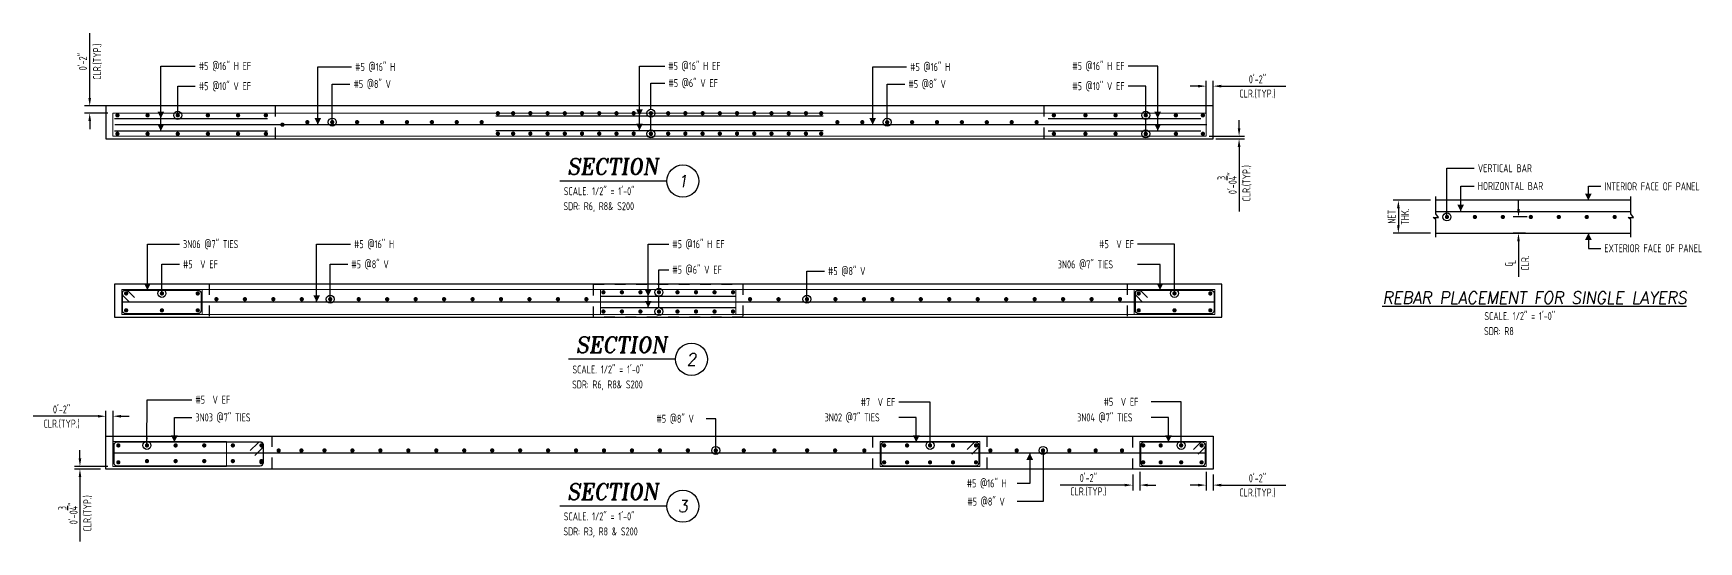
# Model space of a CAD drawing. Header units: inches. Extents: x -3675 to 38568, y -2433 to 4174.
# Drawn here: x 31843.8 to 32311.9, y 347.7 to 490.5 of the extents above; entities that cross this region are included whole.
import ezdxf
from ezdxf.enums import TextEntityAlignment as Align

# ---------------------------------------------------------------- set-up
doc = ezdxf.new("R2010")
doc.units = ezdxf.units.IN
doc.header["$MEASUREMENT"] = 0
doc.linetypes.add('HIDDEN', pattern=[6, 3, -3])
doc.layers.get('0').update_dxf_attribs({"linetype": 'CONTINUOUS'})
doc.layers.get('Defpoints').update_dxf_attribs({"linetype": 'CONTINUOUS'})
for name, color, linetype in [('0-25TEXT', 7, 'CONTINUOUS'), ('0-35', 3, 'CONTINUOUS'), ('0-35TEXT', 3, 'CONTINUOUS'), ('5', 4, 'CONTINUOUS'), ('DETAIL', 83, 'CONTINUOUS'), ('hidden', 7, 'HIDDEN'), ('REBARS', 4, 'CONTINUOUS')]:
    doc.layers.add(name, color=color, linetype=linetype)
doc.layers.add('COVER', color=6, linetype='CONTINUOUS', lineweight=0, plot=False)
doc.styles.add('AR', font='ARCHQUIK.shx', dxfattribs={"width": 0.8})
doc.styles.add('ROMANT', font='romant')
doc.dimstyles.new('CADS_DIM_48', dxfattribs={"dimscale": 48, "dimtxt": 0.09375, "dimasz": 0.09375, "dimexe": 0.0625, "dimexo": 0.0625, "dimgap": 0.09375, "dimtad": 0, "dimtih": 1, "dimtoh": 1, "dimzin": 1, "dimdsep": 46, "dimlunit": 4, "dimtxsty": 'AR', "dimblk": 'CLOSED', "dimcen": 0.1875, "dimadec": 0, "dimazin": 0, "dimtfac": 1, "dimtofl": 0, "dimtmove": 0, "dimatfit": 1, "dimldrblk": 'DOTBLANK', "dimfxl": 1, "dimtzin": 0, "dimarcsym": 0})

# ---------------------------------------------------------------- blocks, each defined once
blk = doc.blocks.new('*D135')
at = {"layer": 'Defpoints', "color": 0, "transparency": 16777216}
for p in [(32172.79, 461.6), (32174.71, 460.85), (32182.72, 460.85)]:
    blk.add_point(p, dxfattribs=at)
at = {"layer": 'DETAIL', "color": 0, "lineweight": -2, "transparency": 16777216}
for p, q in [((32182.72, 463.85), (32182.72, 466.1)), ((32174.29, 461.6), (32184.22, 461.6)), ((32176.21, 460.85), (32184.22, 460.85)), ((32182.72, 458.6), (32182.72, 440.45))]:
    blk.add_line(p, q, dxfattribs=at)
at = {"layer": 'DETAIL', "color": 0, "transparency": 16777216}
for points in [[(32182.35, 463.85), (32183.1, 463.85), (32182.72, 461.6)], [(32182.35, 458.6), (32183.1, 458.6), (32182.72, 460.85)]]:
    blk.add_solid(points, dxfattribs=at)
at = {"layer": 'DETAIL', "color": 0, "transparency": 16777216, "char_height": 2.25, "attachment_point": 5, "rotation": 90, "style": 'AR'}
for s, insert in [('0\'-0{\\H1.000000x;\\S3/4;}"', (32179.35, 448.4)), ('CLR.(TYP.)', (32184.91, 448.4))]:
    blk.add_mtext(s, dxfattribs=dict(at, insert=insert))
blk = doc.blocks.new('_DotBlank')
at = {"layer": '0-35', "color": 0, "lineweight": -2}
blk.add_line((-0.5, 0), (-1, 0), dxfattribs=at)
blk.add_circle((0, 0), 0.5, dxfattribs=at)
blk = doc.blocks.new('SECT1')
at = {"color": 7, "linetype": 'Continuous'}
blk.add_line((0.627, 0), (-0.627, 0), dxfattribs=at)
blk.add_circle((0.815, 0), 0.188, dxfattribs=at)
at = {"color": 7, "linetype": 'Continuous', "style": 'ROMANT', "oblique": 9, "width": 0.95}
blk.add_text('SECTION', height=0.1875, dxfattribs=at).set_placement((-0.006, 0.077), align=Align.CENTER)
blk.add_attdef('SECT1', text='', height=0.141, dxfattribs=at).set_placement((0.815, 0), align=Align.MIDDLE)
blk = doc.blocks.new('leadrblk')
blk.add_lwpolyline([(0, 0, 0, 1, 0), (1, 0, 1, 1, 0)], format="xyseb")
blk = doc.blocks.new('*D136')
at = {"layer": 'Defpoints', "color": 0, "transparency": 16777216}
for p in [(31859.64, 470.1), (31866.19, 470.1), (31866.19, 468.1)]:
    blk.add_point(p, dxfattribs=at)
at = {"layer": 'DETAIL', "color": 0, "lineweight": -2, "transparency": 16777216}
for p, q in [((31859.64, 472.35), (31859.64, 490.5)), ((31864.69, 470.1), (31858.14, 470.1)), ((31864.69, 468.1), (31858.14, 468.1)), ((31859.64, 465.85), (31859.64, 463.6))]:
    blk.add_line(p, q, dxfattribs=at)
at = {"layer": 'DETAIL', "color": 0, "transparency": 16777216}
for points in [[(31859.27, 472.35), (31860.02, 472.35), (31859.64, 470.1)], [(31859.27, 465.85), (31860.02, 465.85), (31859.64, 468.1)]]:
    blk.add_solid(points, dxfattribs=at)
at = {"layer": 'DETAIL', "color": 0, "transparency": 16777216, "char_height": 2.25, "attachment_point": 5, "rotation": 90, "style": 'AR'}
for s, insert in [('CLR.(TYP.)', (31861.83, 482.55)), ('0\'-2"', (31857.73, 482.55))]:
    blk.add_mtext(s, dxfattribs=dict(at, insert=insert))
blk = doc.blocks.new('*D137')
at = {"layer": 'Defpoints', "color": 0, "transparency": 16777216}
for p in [(32175.44, 475.67), (32173.44, 466.41), (32175.44, 466.41)]:
    blk.add_point(p, dxfattribs=at)
at = {"layer": 'DETAIL', "color": 0, "lineweight": -2, "transparency": 16777216}
for p, q in [((32171.19, 475.67), (32168.94, 475.67)), ((32173.44, 467.91), (32173.44, 477.17)), ((32175.44, 467.91), (32175.44, 477.17)), ((32177.69, 475.67), (32195.84, 475.67))]:
    blk.add_line(p, q, dxfattribs=at)
at = {"layer": 'DETAIL', "color": 0, "transparency": 16777216}
for points in [[(32171.19, 476.04), (32171.19, 475.29), (32173.44, 475.67)], [(32177.69, 476.04), (32177.69, 475.29), (32175.44, 475.67)]]:
    blk.add_solid(points, dxfattribs=at)
at = {"layer": 'DETAIL', "color": 0, "transparency": 16777216, "char_height": 2.25, "attachment_point": 5, "style": 'AR'}
for s, insert in [('0\'-2"', (32187.89, 477.58)), ('CLR.(TYP.)', (32187.89, 473.48))]:
    blk.add_mtext(s, dxfattribs=dict(at, insert=insert))
blk = doc.blocks.new('*U884', base_point=(31868.63, 414.77))
at = {"layer": 'REBARS', "color": 0}
blk.add_lwpolyline([(31868.63, 415.08), (32175.63, 415.08)], dxfattribs=at)
blk = doc.blocks.new('*U819', base_point=(32003.26, 413.82))
at = {"layer": 'REBARS', "color": 0}
blk.add_lwpolyline([(32003.26, 413.5), (32041.26, 413.5)], dxfattribs=at)
blk = doc.blocks.new('*U820', base_point=(32003.26, 416.34))
at = {"layer": 'REBARS', "color": 0}
blk.add_lwpolyline([(32003.26, 416.66), (32041.26, 416.66)], dxfattribs=at)
blk = doc.blocks.new('*U1086', base_point=(32175.88, 411.58))
at = {"layer": 'REBARS', "color": 0}
blk.add_lwpolyline([(32155.61, 415.02), (32153.84, 416.79, -0.668179), (32154.51, 418.39), (32174.76, 418.39, -0.414214), (32175.69, 417.45), (32175.69, 412.7, -0.414213), (32174.76, 411.77), (32154.51, 411.77, -0.414214), (32153.57, 412.7), (32153.57, 417.45, -0.668178), (32155.17, 418.12), (32156.94, 416.35)], format="xyb", dxfattribs=at)
blk = doc.blocks.new('*U470', base_point=(31891.13, 411.58))
at = {"layer": 'REBARS', "color": 0}
blk.add_lwpolyline([(31870.86, 415.02), (31869.09, 416.79, -0.668179), (31869.76, 418.39), (31890.01, 418.39, -0.414214), (31890.94, 417.45), (31890.94, 412.7, -0.414213), (31890.01, 411.77), (31869.76, 411.77, -0.414214), (31868.82, 412.7), (31868.82, 417.45, -0.668178), (31870.42, 418.12), (31872.19, 416.35)], format="xyb", dxfattribs=at)
blk = doc.blocks.new('*D458')
at = {"layer": 'Defpoints', "color": 0, "transparency": 16777216}
for p in [(31864.19, 382.97), (31864.19, 373.71), (31866.19, 373.71)]:
    blk.add_point(p, dxfattribs=at)
at = {"layer": 'DETAIL', "color": 0, "lineweight": -2, "transparency": 16777216}
for p, q in [((31864.19, 375.21), (31864.19, 384.47)), ((31866.19, 375.21), (31866.19, 384.47)), ((31861.94, 382.97), (31843.79, 382.97)), ((31868.44, 382.97), (31870.69, 382.97))]:
    blk.add_line(p, q, dxfattribs=at)
at = {"layer": 'DETAIL', "color": 0, "transparency": 16777216}
for points in [[(31861.94, 383.34), (31861.94, 382.59), (31864.19, 382.97)], [(31868.44, 383.34), (31868.44, 382.59), (31866.19, 382.97)]]:
    blk.add_solid(points, dxfattribs=at)
at = {"layer": 'DETAIL', "color": 0, "transparency": 16777216, "char_height": 2.25, "attachment_point": 5, "style": 'AR'}
for s, insert in [('0\'-2"', (31851.74, 384.88)), ('CLR.(TYP.)', (31851.74, 380.78))]:
    blk.add_mtext(s, dxfattribs=dict(at, insert=insert))
blk = doc.blocks.new('*D459')
at = {"layer": 'Defpoints', "color": 0, "transparency": 16777216}
for p in [(31856.9, 368.15), (31864.19, 368.15), (31866.19, 368.9)]:
    blk.add_point(p, dxfattribs=at)
at = {"layer": 'DETAIL', "color": 0, "lineweight": -2, "transparency": 16777216}
for p, q in [((31856.9, 371.15), (31856.9, 373.4)), ((31864.69, 368.9), (31855.4, 368.9)), ((31862.69, 368.15), (31855.4, 368.15)), ((31856.9, 365.9), (31856.9, 347.75))]:
    blk.add_line(p, q, dxfattribs=at)
at = {"layer": 'DETAIL', "color": 0, "transparency": 16777216}
for points in [[(31856.53, 371.15), (31857.28, 371.15), (31856.9, 368.9)], [(31856.53, 365.9), (31857.28, 365.9), (31856.9, 368.15)]]:
    blk.add_solid(points, dxfattribs=at)
at = {"layer": 'DETAIL', "color": 0, "transparency": 16777216, "char_height": 2.25, "attachment_point": 5, "rotation": 90, "style": 'AR'}
for s, insert in [('0\'-0{\\H1.000000x;\\S3/4;}"', (31853.53, 355.7)), ('CLR.(TYP.)', (31859.09, 355.7))]:
    blk.add_mtext(s, dxfattribs=dict(at, insert=insert))
blk = doc.blocks.new('*D454')
at = {"layer": 'Defpoints', "color": 0, "transparency": 16777216}
for p in [(32152.81, 368.15), (32154.81, 368.9), (32154.81, 363.63)]:
    blk.add_point(p, dxfattribs=at)
at = {"layer": 'DETAIL', "color": 0, "lineweight": -2, "transparency": 16777216}
for p, q in [((32152.81, 366.65), (32152.81, 362.13)), ((32154.81, 367.4), (32154.81, 362.13)), ((32150.56, 363.63), (32132.41, 363.63)), ((32157.06, 363.63), (32159.31, 363.63))]:
    blk.add_line(p, q, dxfattribs=at)
at = {"layer": 'DETAIL', "color": 0, "transparency": 16777216}
for points in [[(32150.56, 364.01), (32150.56, 363.26), (32152.81, 363.63)], [(32157.06, 364.01), (32157.06, 363.26), (32154.81, 363.63)]]:
    blk.add_solid(points, dxfattribs=at)
at = {"layer": 'DETAIL', "color": 0, "transparency": 16777216, "insert": (32140.36, 363.63), "char_height": 2.25, "attachment_point": 5, "style": 'AR'}
blk.add_mtext('0\'-2"\\PCLR.(TYP.)', dxfattribs=at)
blk = doc.blocks.new('*D455')
at = {"layer": 'Defpoints', "color": 0, "transparency": 16777216}
for p in [(32173.44, 368.9), (32175.44, 368.15), (32175.44, 363.63)]:
    blk.add_point(p, dxfattribs=at)
at = {"layer": 'DETAIL', "color": 0, "lineweight": -2, "transparency": 16777216}
for p, q in [((32173.44, 367.4), (32173.44, 362.13)), ((32175.44, 366.65), (32175.44, 362.13)), ((32171.19, 363.63), (32168.94, 363.63)), ((32177.69, 363.63), (32195.84, 363.63))]:
    blk.add_line(p, q, dxfattribs=at)
at = {"layer": 'DETAIL', "color": 0, "transparency": 16777216}
for points in [[(32171.19, 364), (32171.19, 363.25), (32173.44, 363.63)], [(32177.69, 364), (32177.69, 363.25), (32175.44, 363.63)]]:
    blk.add_solid(points, dxfattribs=at)
at = {"layer": 'DETAIL', "color": 0, "transparency": 16777216, "char_height": 2.25, "attachment_point": 5, "style": 'AR'}
for s, insert in [('0\'-2"', (32187.89, 365.54)), ('CLR.(TYP.)', (32187.89, 361.44))]:
    blk.add_mtext(s, dxfattribs=dict(at, insert=insert))
blk = doc.blocks.new('*U883', base_point=(32173.19, 372.26))
at = {"layer": 'REBARS', "color": 0}
blk.add_lwpolyline([(32173.19, 372.57), (31866.19, 372.57)], dxfattribs=at)
blk = doc.blocks.new('*U460', base_point=(32081.81, 368.9))
at = {"layer": 'REBARS', "color": 0}
blk.add_lwpolyline([(32107.58, 372.34), (32109.35, 374.11, 0.668179), (32108.69, 375.71), (32082.94, 375.71, 0.414213), (32082, 374.77), (32082, 370.02, 0.414214), (32082.94, 369.09), (32108.69, 369.09, 0.414213), (32109.63, 370.02), (32109.63, 374.77, 0.668179), (32108.02, 375.44), (32106.26, 373.67)], format="xyb", dxfattribs=at)
blk = doc.blocks.new('*U461', base_point=(32154.81, 368.9))
at = {"layer": 'REBARS', "color": 0}
blk.add_lwpolyline([(32171.21, 372.34), (32172.98, 374.11, 0.668179), (32172.31, 375.71), (32155.94, 375.71, 0.414213), (32155, 374.77), (32155, 370.02, 0.414214), (32155.94, 369.09), (32172.31, 369.09, 0.414213), (32173.25, 370.02), (32173.25, 374.77, 0.668179), (32171.65, 375.44), (32169.88, 373.67)], format="xyb", dxfattribs=at)
blk = doc.blocks.new('*U1720', base_point=(31866.19, 368.9))
at = {"layer": 'REBARS', "color": 0}
blk.add_lwpolyline([(31906.1, 371.99), (31908.23, 374.11, 0.668179), (31907.56, 375.71), (31867.31, 375.71, 0.414214), (31866.38, 374.77), (31866.38, 370.02, 0.414213), (31867.31, 369.09), (31907.56, 369.09, 0.414214), (31908.5, 370.02), (31908.5, 374.77, 0.668178), (31906.9, 375.44), (31904.78, 373.31)], format="xyb", dxfattribs=at)
blk = doc.blocks.new('*D565')
at = {"layer": 'Defpoints', "color": 0, "transparency": 16777216}
for p in [(32238.05, 443.62), (32227.5, 434.37), (32238.05, 434.37)]:
    blk.add_point(p, dxfattribs=at)
at = {"layer": 'DETAIL', "color": 0, "lineweight": -2, "transparency": 16777216}
for p, q in [((32236.55, 443.62), (32226, 443.62)), ((32227.5, 441.37), (32227.5, 436.62)), ((32236.55, 434.37), (32226, 434.37))]:
    blk.add_line(p, q, dxfattribs=at)
at = {"layer": 'DETAIL', "color": 0, "transparency": 16777216}
for points in [[(32227.12, 441.37), (32227.87, 441.37), (32227.5, 443.62)], [(32227.12, 436.62), (32227.87, 436.62), (32227.5, 434.37)]]:
    blk.add_solid(points, dxfattribs=at)
at = {"layer": 'DETAIL', "color": 0, "transparency": 16777216, "insert": (32227.5, 439), "char_height": 2.25, "attachment_point": 5, "rotation": 90, "style": 'AR'}
blk.add_mtext('NET\\PTHK.', dxfattribs=at)
blk = doc.blocks.new('*D564')
at = {"layer": 'Defpoints', "color": 0, "transparency": 16777216}
for p in [(32265.23, 438.93), (32261.26, 434.37), (32264.73, 434.37)]:
    blk.add_point(p, dxfattribs=at)
at = {"layer": 'DETAIL', "color": 0, "lineweight": -2, "transparency": 16777216}
for p, q in [((32261.26, 441.18), (32261.26, 443.43)), ((32263.73, 438.93), (32259.76, 438.93)), ((32263.23, 434.37), (32259.76, 434.37)), ((32261.26, 432.12), (32261.26, 422.1))]:
    blk.add_line(p, q, dxfattribs=at)
at = {"layer": 'DETAIL', "color": 0, "transparency": 16777216}
for points in [[(32260.89, 441.18), (32261.64, 441.18), (32261.26, 438.93)], [(32260.89, 432.12), (32261.64, 432.12), (32261.26, 434.37)]]:
    blk.add_solid(points, dxfattribs=at)
at = {"layer": 'DETAIL', "color": 0, "transparency": 16777216, "insert": (32261.26, 425.99), "char_height": 2.25, "attachment_point": 5, "rotation": 90, "style": 'AR'}
blk.add_mtext(' \\PCLR.', dxfattribs=at)
blk = doc.blocks.new('A$C2A293661')
at = {"layer": '0-35TEXT', "style": 'AR', "width": 0.8}
for s, p in [('C', (-0.72, 0.84)), ('L', (0, 0))]:
    blk.add_text(s, height=2.25, dxfattribs=at).set_placement(p)
blk = doc.blocks.new('*U1533', base_point=(31866.65, 466.31))
at = {"layer": 'REBARS', "color": 0}
blk.add_lwpolyline([(31866.65, 466.62), (31909.65, 466.62)], dxfattribs=at)
blk = doc.blocks.new('*U1534', base_point=(31866.65, 463.4))
at = {"layer": 'REBARS', "color": 0}
blk.add_lwpolyline([(31866.65, 463.09), (31909.65, 463.09)], dxfattribs=at)
blk = doc.blocks.new('*U1535', base_point=(31973.81, 466.98))
at = {"layer": 'REBARS', "color": 0}
blk.add_lwpolyline([(31973.81, 467.29), (32065.81, 467.29)], dxfattribs=at)
blk = doc.blocks.new('*U1536', base_point=(31973.81, 463.53))
at = {"layer": 'REBARS', "color": 0}
blk.add_lwpolyline([(31973.81, 463.22), (32065.81, 463.22)], dxfattribs=at)
blk = doc.blocks.new('*U1537', base_point=(32129.01, 462.77))
at = {"layer": 'REBARS', "color": 0}
blk.add_lwpolyline([(32129.01, 463.09), (32172.01, 463.09)], dxfattribs=at)
blk = doc.blocks.new('*U1538', base_point=(32129.01, 466.93))
at = {"layer": 'REBARS', "color": 0}
blk.add_lwpolyline([(32129.01, 466.62), (32172.01, 466.62)], dxfattribs=at)
blk = doc.blocks.new('*U1539', base_point=(31866.68, 464.53))
at = {"layer": 'REBARS', "color": 0}
blk.add_lwpolyline([(31866.68, 464.85), (32173.68, 464.85)], dxfattribs=at)

msp = doc.modelspace()

# ---------------------------------------------------------------- linework, layer by layer
at = {"layer": '0-25TEXT'}
for points in [[(31879.63807, 463.08712), (31879.63807, 481.30643), (31889.30361, 481.30643)], [(31923.7534, 464.84618), (31923.7534, 481.0564), (31933.27202, 481.0564)], [(32014.18766, 467.29207), (32014.18766, 481.30643), (32021.26565, 481.30643)], [(32014.18766, 463.22112), (32014.18766, 481.30643), (32021.26565, 481.30643)], [(32079.74644, 464.84618), (32079.74644, 481.0564), (32089.26505, 481.0564)], [(32159.85576, 463.08712), (32159.85576, 481.30643), (32151.54362, 481.30643)], [(32017.39215, 469.18747), (32017.39215, 476.52031), (32021.31369, 476.52031)], [(32017.39215, 463.3984), (32017.39215, 466.93747)], [(32245.01433, 440.47933), (32245.01433, 447.62524), (32248.84069, 447.62524)], [(32280.89984, 443.62319), (32280.89984, 447.53452), (32284.38111, 447.53452)], [(31875.87185, 418.39215), (31875.87185, 431.28988), (31884.87467, 431.28988)], [(31923.43495, 415.07966), (31923.43495, 431.28988), (31932.95357, 431.28988)], [(32016.63199, 413.50251), (32016.63199, 431.28988), (32022.40406, 431.28988)], [(32280.89984, 434.37319), (32280.89984, 430.0652), (32284.38111, 430.0652)], [(32019.6542, 418.90707), (32019.6542, 424.12045), (32022.40406, 424.12045)], [(32160.49685, 418.39215), (32160.49685, 425.61303), (32154.17185, 425.61303)], [(31883.45743, 375.71078), (31883.45743, 382.64069), (31888.34946, 382.64069)], [(32091.97785, 375.71077), (32091.97785, 382.64069), (32087.08582, 382.64069)], [(32162.87731, 375.71074), (32162.87731, 382.64066), (32157.98528, 382.64066)], [(32123.87581, 372.57495), (32123.87581, 364.12414), (32120.32304, 364.12414)]]:
    msp.add_lwpolyline(points, dxfattribs=at)
at = {"layer": '0-35', "color": 0, "lineweight": -2}
for p, q in [((32156.48586, 463.39839), (32156.48389, 466.34069)), ((32019.6542, 413.50225), (32019.6542, 416.65707))]:
    msp.add_line(p, q, dxfattribs=at)
at = {"layer": '0-35'}
for points in [[(32175.43784, 470.09622), (31864.18784, 470.09622), (31864.18784, 460.84622), (32175.43784, 460.84622)], [(32177.88217, 420.07966), (31866.63217, 420.07966), (31866.63217, 410.82966), (32177.88217, 410.82966)], [(31864.18784, 377.39828), (32175.43784, 377.39828), (32175.43784, 368.14828), (31864.18784, 368.14828)]]:
    msp.add_lwpolyline(points, close=True, dxfattribs=at)
for points in [[(32238.04644, 433.28306), (32238.04644, 438.22735), (32237.2756, 438.79986), (32238.81727, 438.79986), (32238.04644, 439.76902), (32238.04644, 444.71331)], [(32292.84932, 443.62319), (32238.04644, 443.62319)], [(32292.84932, 433.28306), (32292.84932, 438.22735), (32292.07849, 438.79986), (32293.62015, 438.79986), (32292.84932, 439.76902), (32292.84932, 444.71331)], [(32238.04644, 434.37319), (32292.84932, 434.37319)]]:
    msp.add_lwpolyline(points, dxfattribs=at)
at = {"layer": '0-35', "color": 0, "lineweight": -2}
for centre in [(32017.39215, 468.06247), (32017.39215, 462.2734), (32156.48784, 462.2734), (32019.6542, 417.78207), (32019.6542, 412.37725)]:
    msp.add_circle(centre, 1.125, dxfattribs=at)
at = {"layer": '5', "const_width": 0.6}
for points in [[(31974.06545, 468.06247, 1), (31974.66545, 468.06247, 1)], [(31978.36118, 468.06247, 1), (31978.96118, 468.06247, 1)], [(31983.20255, 468.06247, 1), (31983.80255, 468.06247, 1)], [(31988.04392, 468.06247, 1), (31988.64392, 468.06247, 1)], [(31992.8853, 468.06247, 1), (31993.4853, 468.06247, 1)], [(31997.72667, 468.06247, 1), (31998.32667, 468.06247, 1)], [(32002.56804, 468.06247, 1), (32003.16804, 468.06247, 1)], [(32007.40941, 468.06247, 1), (32008.00941, 468.06247, 1)], [(32012.25078, 468.06247, 1), (32012.85078, 468.06247, 1)], [(32017.09215, 468.06247, 1), (32017.69215, 468.06247, 1)], [(32021.93353, 468.06247, 1), (32022.53353, 468.06247, 1)], [(32026.7749, 468.06247, 1), (32027.3749, 468.06247, 1)], [(32031.61627, 468.06247, 1), (32032.21627, 468.06247, 1)], [(32036.45764, 468.06247, 1), (32037.05764, 468.06247, 1)], [(32041.29901, 468.06247, 1), (32041.89901, 468.06247, 1)], [(32046.14039, 468.06247, 1), (32046.74039, 468.06247, 1)], [(32050.98176, 468.06247, 1), (32051.58176, 468.06247, 1)], [(32055.82313, 468.06247, 1), (32056.42313, 468.06247, 1)], [(32060.6645, 468.06247, 1), (32061.2645, 468.06247, 1)], [(32064.95869, 468.06247, 1), (32065.55869, 468.06247, 1)], [(31867.13784, 467.47121, 1), (31867.73784, 467.47121, 1)], [(31875.61284, 467.47121, 1), (31876.21284, 467.47121, 1)], [(31884.08784, 467.47121, 1), (31884.68784, 467.47121, 1)], [(31892.56284, 467.47121, 1), (31893.16284, 467.47121, 1)], [(31901.03784, 467.47121, 1), (31901.63784, 467.47121, 1)], [(31908.8618, 467.47121, 1), (31909.4618, 467.47121, 1)], [(31913.51284, 464.84622, 1), (31914.11284, 464.84622, 1)], [(31920.51371, 465.55539, 1), (31921.11371, 465.55539, 1)], [(31927.51458, 465.55539, 1), (31928.11458, 465.55539, 1)], [(31934.51545, 465.55539, 1), (31935.11545, 465.55539, 1)], [(31941.51632, 465.55539, 1), (31942.11632, 465.55539, 1)], [(31948.5172, 465.55539, 1), (31949.1172, 465.55539, 1)], [(31955.51807, 465.55539, 1), (31956.11807, 465.55539, 1)], [(31962.51894, 465.55539, 1), (31963.11894, 465.55539, 1)], [(31969.51981, 465.55539, 1), (31970.11981, 465.55539, 1)], [(32069.50587, 465.53635, 1), (32070.10587, 465.53635, 1)], [(32076.50674, 465.53635, 1), (32077.10674, 465.53635, 1)], [(32083.50761, 465.53635, 1), (32084.10761, 465.53635, 1)], [(32090.50849, 465.53635, 1), (32091.10849, 465.53635, 1)], [(32097.50936, 465.53635, 1), (32098.10936, 465.53635, 1)], [(32104.51023, 465.53635, 1), (32105.11023, 465.53635, 1)], [(32111.5111, 465.53635, 1), (32112.1111, 465.53635, 1)], [(32118.51197, 465.53635, 1), (32119.11197, 465.53635, 1)], [(32125.51284, 465.53635, 1), (32126.11284, 465.53635, 1)], [(32130.36045, 467.47121, 1), (32130.96045, 467.47121, 1)], [(32139.23784, 467.47121, 1), (32139.83784, 467.47121, 1)], [(32147.71284, 467.47121, 1), (32148.31284, 467.47121, 1)], [(32156.18784, 467.47121, 1), (32156.78784, 467.47121, 1)], [(32164.66284, 467.47121, 1), (32165.26284, 467.47121, 1)], [(32172.24745, 467.47121, 1), (32172.84745, 467.47121, 1)], [(31867.13784, 462.2734, -1), (31867.73784, 462.2734, -1)], [(31875.61284, 462.2734, -1), (31876.21284, 462.2734, -1)], [(31884.08784, 462.2734, -1), (31884.68784, 462.2734, -1)], [(31892.56284, 462.2734, -1), (31893.16284, 462.2734, -1)], [(31901.03784, 462.2734, -1), (31901.63784, 462.2734, -1)], [(31908.8618, 462.2734, -1), (31909.4618, 462.2734, -1)], [(31974.06545, 462.33591, -1), (31974.66545, 462.33591, -1)], [(31978.36118, 462.33591, -1), (31978.96118, 462.33591, -1)], [(31983.20255, 462.33591, -1), (31983.80255, 462.33591, -1)], [(31988.04392, 462.33591, -1), (31988.64392, 462.33591, -1)], [(31992.8853, 462.33591, -1), (31993.4853, 462.33591, -1)], [(31997.72667, 462.33591, -1), (31998.32667, 462.33591, -1)], [(32002.56804, 462.33591, -1), (32003.16804, 462.33591, -1)], [(32007.40941, 462.33591, -1), (32008.00941, 462.33591, -1)], [(32012.25078, 462.33591, -1), (32012.85078, 462.33591, -1)], [(32017.09215, 462.33591, -1), (32017.69215, 462.33591, -1)], [(32021.93353, 462.33591, -1), (32022.53353, 462.33591, -1)], [(32026.7749, 462.33591, -1), (32027.3749, 462.33591, -1)], [(32031.61627, 462.33591, -1), (32032.21627, 462.33591, -1)], [(32036.45764, 462.33591, -1), (32037.05764, 462.33591, -1)], [(32041.29901, 462.33591, -1), (32041.89901, 462.33591, -1)], [(32046.14039, 462.33591, -1), (32046.74039, 462.33591, -1)], [(32050.98176, 462.33591, -1), (32051.58176, 462.33591, -1)], [(32055.82313, 462.33591, -1), (32056.42313, 462.33591, -1)], [(32060.6645, 462.33591, -1), (32061.2645, 462.33591, -1)], [(32064.95869, 462.33591, -1), (32065.55869, 462.33591, -1)], [(32130.36045, 462.2734, -1), (32130.96045, 462.2734, -1)], [(32139.23784, 462.2734, -1), (32139.83784, 462.2734, -1)], [(32147.71284, 462.2734, -1), (32148.31284, 462.2734, -1)], [(32156.18784, 462.2734, -1), (32156.78784, 462.2734, -1)], [(32164.66284, 462.2734, -1), (32165.26284, 462.2734, -1)], [(32172.24745, 462.2734, -1), (32172.84745, 462.2734, -1)], [(32241.46019, 438.92905, -1), (32240.86019, 438.92905, -1)], [(32249.31733, 438.92905, -1), (32248.71733, 438.92905, -1)], [(32257.17448, 438.92905, -1), (32256.57448, 438.92905, -1)], [(32265.03162, 438.92905, -1), (32264.43162, 438.92905, -1)], [(32272.88876, 438.92905, -1), (32272.28876, 438.92905, -1)], [(32280.74591, 438.92905, -1), (32280.14591, 438.92905, -1)], [(32288.60305, 438.92905, -1), (32288.00305, 438.92905, -1)], [(31869.58218, 417.45465, 1), (31870.18218, 417.45465, 1)], [(31879.64467, 417.45465, 1), (31880.24467, 417.45465, 1)], [(31890.30717, 417.45465, -1), (31889.70717, 417.45465, -1)], [(32003.73633, 417.78207, 1), (32004.33633, 417.78207, 1)], [(32008.94228, 417.78207, 1), (32009.54228, 417.78207, 1)], [(32014.14824, 417.78207, 1), (32014.74824, 417.78207, 1)], [(32019.3542, 417.78207, 1), (32019.9542, 417.78207, 1)], [(32024.56015, 417.78207, 1), (32025.16015, 417.78207, 1)], [(32029.76611, 417.78207, 1), (32030.36611, 417.78207, 1)], [(32034.97206, 417.78207, 1), (32035.57206, 417.78207, 1)], [(32040.77802, 417.78207, -1), (32040.17802, 417.78207, -1)], [(32154.20718, 417.45465, 1), (32154.80718, 417.45465, 1)], [(32164.86967, 417.45465, -1), (32164.26967, 417.45465, -1)], [(32174.93217, 417.45465, -1), (32174.33217, 417.45465, -1)], [(31869.58218, 412.70465, -1), (31870.18218, 412.70465, -1)], [(31879.64467, 412.70465, -1), (31880.24467, 412.70465, -1)], [(31890.30717, 412.70465, 1), (31889.70717, 412.70465, 1)], [(31895.55717, 415.83671, -1), (31894.95717, 415.83671, -1)], [(31903.55717, 415.83671, -1), (31902.95717, 415.83671, -1)], [(31911.55717, 415.83671, -1), (31910.95717, 415.83671, -1)], [(31919.55717, 415.83671, -1), (31918.95717, 415.83671, -1)], [(31927.55717, 415.83671, -1), (31926.95717, 415.83671, -1)], [(31935.55717, 415.83671, -1), (31934.95717, 415.83671, -1)], [(31943.55717, 415.83671, -1), (31942.95717, 415.83671, -1)], [(31951.55717, 415.83671, -1), (31950.95717, 415.83671, -1)], [(31959.55717, 415.83671, -1), (31958.95717, 415.83671, -1)], [(31967.55717, 415.83671, -1), (31966.95717, 415.83671, -1)], [(31975.55717, 415.83671, -1), (31974.95717, 415.83671, -1)], [(31983.55717, 415.83671, -1), (31982.95717, 415.83671, -1)], [(31991.55717, 415.83671, -1), (31990.95717, 415.83671, -1)], [(31999.55717, 415.83671, -1), (31998.95717, 415.83671, -1)], [(32003.73633, 412.37725, -1), (32004.33633, 412.37725, -1)], [(32008.94228, 412.37725, -1), (32009.54228, 412.37725, -1)], [(32014.14824, 412.37725, -1), (32014.74824, 412.37725, -1)], [(32019.3542, 412.37725, -1), (32019.9542, 412.37725, -1)], [(32024.56015, 412.37725, -1), (32025.16015, 412.37725, -1)], [(32029.76611, 412.37725, -1), (32030.36611, 412.37725, -1)], [(32034.97206, 412.37725, -1), (32035.57206, 412.37725, -1)], [(32040.77802, 412.37725, 1), (32040.17802, 412.37725, 1)], [(32045.55717, 415.83671, -1), (32044.95717, 415.83671, -1)], [(32053.55717, 415.83671, -1), (32052.95717, 415.83671, -1)], [(32061.55717, 415.83671, -1), (32060.95717, 415.83671, -1)], [(32069.55717, 415.83671, -1), (32068.95717, 415.83671, -1)], [(32077.55717, 415.83671, -1), (32076.95717, 415.83671, -1)], [(32085.55717, 415.83671, -1), (32084.95717, 415.83671, -1)], [(32093.55717, 415.83671, -1), (32092.95717, 415.83671, -1)], [(32101.55717, 415.83671, -1), (32100.95717, 415.83671, -1)], [(32109.55717, 415.83671, -1), (32108.95717, 415.83671, -1)], [(32117.55717, 415.83671, -1), (32116.95717, 415.83671, -1)], [(32125.55717, 415.83671, -1), (32124.95717, 415.83671, -1)], [(32133.55717, 415.83671, -1), (32132.95717, 415.83671, -1)], [(32141.55717, 415.83671, -1), (32140.95717, 415.83671, -1)], [(32149.55717, 415.83671, -1), (32148.95717, 415.83671, -1)], [(32154.20718, 412.70465, -1), (32154.80718, 412.70465, -1)], [(32164.86967, 412.70465, 1), (32164.26967, 412.70465, 1)], [(32174.93217, 412.70465, 1), (32174.33217, 412.70465, 1)], [(31867.38784, 374.77328, 1), (31867.98784, 374.77328, 1)], [(31875.43767, 374.77328, 1), (31876.03767, 374.77328, 1)], [(31883.48751, 374.77328, 1), (31884.08751, 374.77328, 1)], [(31891.53734, 374.77328, 1), (31892.13734, 374.77328, 1)], [(31899.58717, 374.77328, 1), (31900.18717, 374.77328, 1)], [(31908.237, 374.77328, -1), (31907.637, 374.77328, -1)], [(31907.637, 374.77328, 1), (31908.237, 374.77328, 1)], [(32082.63784, 374.77326, 1), (32083.23784, 374.77326, 1)], [(32089.09424, 374.77326, 1), (32089.69424, 374.77326, 1)], [(32095.55063, 374.77326, 1), (32096.15063, 374.77326, 1)], [(32102.00703, 374.77326, 1), (32102.60703, 374.77326, 1)], [(32109.06342, 374.77326, -1), (32108.46342, 374.77326, -1)], [(32155.47028, 374.77327, 1), (32156.07028, 374.77327, 1)], [(32160.98784, 374.77327, -1), (32160.38784, 374.77327, -1)], [(32166.73784, 374.77327, -1), (32166.13784, 374.77327, -1)], [(32172.48784, 374.77327, -1), (32171.88784, 374.77327, -1)], [(31867.38784, 370.02328, -1), (31867.98784, 370.02328, -1)], [(31875.43767, 370.37641, -1), (31876.03767, 370.37641, -1)], [(31883.48751, 370.37641, -1), (31884.08751, 370.37641, -1)], [(31891.53734, 370.37641, -1), (31892.13734, 370.37641, -1)], [(31899.58717, 370.37641, -1), (31900.18717, 370.37641, -1)], [(31907.637, 370.37641, -1), (31908.237, 370.37641, -1)], [(31908.237, 370.02328, 1), (31907.637, 370.02328, 1)], [(31912.45608, 373.35625, 1), (31913.05608, 373.35625, 1)], [(31918.85781, 373.35625, 1), (31919.45781, 373.35625, 1)], [(31925.33427, 373.35625, 1), (31925.93427, 373.35625, 1)], [(31933.19141, 373.35625, 1), (31933.79141, 373.35625, 1)], [(31941.04855, 373.35625, 1), (31941.64855, 373.35625, 1)], [(31948.9057, 373.35625, 1), (31949.5057, 373.35625, 1)], [(31956.76284, 373.35625, 1), (31957.36284, 373.35625, 1)], [(31964.61998, 373.35625, 1), (31965.21998, 373.35625, 1)], [(31972.47713, 373.35625, 1), (31973.07713, 373.35625, 1)], [(31980.33427, 373.35625, 1), (31980.93427, 373.35625, 1)], [(31988.19141, 373.35625, 1), (31988.79141, 373.35625, 1)], [(31996.04855, 373.35625, 1), (31996.64855, 373.35625, 1)], [(32003.9057, 373.35625, 1), (32004.5057, 373.35625, 1)], [(32011.76284, 373.35625, 1), (32012.36284, 373.35625, 1)], [(32019.61998, 373.35625, 1), (32020.21998, 373.35625, 1)], [(32027.47713, 373.35625, 1), (32028.07713, 373.35625, 1)], [(32035.33427, 373.35625, 1), (32035.93427, 373.35625, 1)], [(32043.19141, 373.35625, 1), (32043.79141, 373.35625, 1)], [(32051.81349, 373.35625, 1), (32052.41349, 373.35625, 1)], [(32061.00923, 373.35625, 1), (32061.60923, 373.35625, 1)], [(32068.86637, 373.35625, 1), (32069.46637, 373.35625, 1)], [(32077.08378, 373.35625, 1), (32077.68378, 373.35625, 1)], [(32082.63784, 370.0233, -1), (32083.23784, 370.0233, -1)], [(32089.09424, 370.0233, 1), (32089.69424, 370.0233, 1)], [(32095.55063, 370.0233, 1), (32096.15063, 370.0233, 1)], [(32102.00703, 370.0233, 1), (32102.60703, 370.0233, 1)], [(32109.06342, 370.0233, 1), (32108.46342, 370.0233, 1)], [(32112.51284, 373.35625, 1), (32113.11284, 373.35625, 1)], [(32119.91284, 373.35625, 1), (32120.51284, 373.35625, 1)], [(32127.31284, 373.35625, 1), (32127.91284, 373.35625, 1)], [(32134.71284, 373.35625, 1), (32135.31284, 373.35625, 1)], [(32142.11284, 373.35625, 1), (32142.71284, 373.35625, 1)], [(32149.51284, 373.35625, 1), (32150.11284, 373.35625, 1)], [(32155.47028, 370.02327, -1), (32156.07028, 370.02327, -1)], [(32160.98784, 370.02326, 1), (32160.38784, 370.02326, 1)], [(32166.73784, 370.02327, 1), (32166.13784, 370.02327, 1)], [(32172.48784, 370.02327, 1), (32171.88784, 370.02327, 1)]]:
    msp.add_lwpolyline(points, format="xyb", close=True, dxfattribs=at)
at = {"layer": 'COVER'}
for p, q in [((31891.25717, 418.57966), (31891.25717, 411.57966)), ((32153.25717, 418.57966), (32153.25717, 411.57966)), ((32154.81284, 375.89828), (32154.81284, 368.89828))]:
    msp.add_line(p, q, dxfattribs=at)
for points in [[(32173.43784, 468.09622), (31866.18784, 468.09622), (31866.18784, 461.59622), (32173.43784, 461.59622)], [(32175.88217, 418.57966), (31868.63217, 418.57966), (31868.63217, 411.57966), (32175.88217, 411.57966)], [(32003.25717, 418.57966), (32041.25717, 418.57966), (32041.25717, 411.57966), (32003.25717, 411.57966)], [(31898.06284, 368.89828), (31866.18784, 368.89828), (31866.18784, 375.89828), (31898.06284, 375.89828)], [(32081.81284, 368.89828), (32081.81284, 375.89828), (32109.81284, 375.89828), (32109.81284, 368.89828)]]:
    msp.add_lwpolyline(points, close=True, dxfattribs=at)
for points in [[(31891.25717, 418.57966), (31868.63217, 418.57966), (31868.63217, 411.57966), (31891.25717, 411.57966)], [(32153.25717, 418.57966), (32175.88217, 418.57966), (32175.88217, 411.57966), (32153.25717, 411.57966)], [(32154.81284, 375.89828), (32173.43784, 375.89828), (32173.43784, 368.89828), (32154.81284, 368.89828)]]:
    msp.add_lwpolyline(points, dxfattribs=at)
at = {"layer": 'hidden'}
for p, q in [((31911.81284, 470.09622), (31911.81284, 460.84622)), ((32127.81284, 470.09622), (32127.81284, 460.84622)), ((31893.25717, 420.07966), (31893.25717, 410.82966)), ((32151.25717, 420.07966), (32151.25717, 410.82966)), ((31910.81284, 377.39828), (31910.81284, 368.14828)), ((32079.81284, 368.14828), (32079.81284, 377.39828)), ((32111.81284, 377.39828), (32111.81284, 368.14828))]:
    msp.add_line(p, q, dxfattribs=at)
msp.add_lwpolyline([(32001.25717, 420.07966), (32043.25717, 420.07966), (32043.25717, 410.82966), (32001.25717, 410.82966)], close=True, dxfattribs=at)
msp.add_lwpolyline([(32152.81284, 368.14828), (32152.81284, 377.39828)], dxfattribs=at)
at = {"layer": 'REBARS'}
msp.add_lwpolyline([(32238.04644, 440.47933), (32292.84932, 440.47933)], dxfattribs=at)

# ---------------------------------------------------------------- block references
at = {"layer": '0-25TEXT', "yscale": 0.7502362204724409}
for p, xscale, rotation in [((31879.63807, 466.61914), 1.874645669291339, 90.00000153523449), ((32014.18766, 467.29207), 1.874645669291339, 90.00000153523449), ((32159.85576, 466.61914), 1.874645669291339, 90.00000153523449), ((31879.63807, 463.08712), 1.874645669291339, 90.00000153523449), ((31923.7534, 464.84618), 1.874645669291339, 90.00000153523449), ((32014.18766, 463.22112), 1.874645669291339, 90.00000153523449), ((32079.74644, 464.84618), 1.874645669291339, 90.00000153523449), ((32159.85576, 463.08712), 1.874645669291339, 90.00000153523449), ((32280.89984, 443.62319), 1.874645669291339, 90.00000153523449), ((32245.01433, 440.47933), 1.874645669291339, 90.00000153523449), ((32280.89984, 434.37319), -1.874645669291339, 89.9999984647655), ((31875.87185, 418.39215), 1.874645669291339, 90.00000153523449), ((31923.43495, 415.07966), 1.874645669291339, 90.00000153523449), ((32016.63199, 416.65682), 1.874645669291339, 90.00000153523449), ((32160.49685, 418.39215), 1.874645669291339, 90.00000153523449), ((32016.63199, 413.50251), 1.874645669291339, 90.00000153523449), ((31883.45743, 375.71078), -1.874645669291339, 269.9999984647655), ((32091.97785, 375.71077), -1.874645669291339, 269.9999984647655), ((32091.97785, 375.71077), 1.874645669291339, 90.00000153523453), ((32162.87731, 375.71074), -1.874645669291339, 269.9999984647655), ((32162.87731, 375.71074), 1.874645669291339, 90.00000153523453), ((32123.87581, 372.57495), -1.874645669291339, 89.9999953942965)]:
    msp.add_blockref('leadrblk', p, dxfattribs=dict(at, xscale=xscale, rotation=rotation))
at = {"layer": '0-25TEXT', "xscale": 24, "yscale": 24, "zscale": 24}
for p, values in [((32006.79564, 449.02116), {'SECT1': '1'}), ((32009.23997, 398.95459), {'SECT1': '2'}), ((32006.79564, 357.69072), {'SECT1': '3'})]:
    msp.add_blockref('SECT1', p, dxfattribs=at).add_auto_attribs(values)
at = {"layer": '0-35', "rotation": 90}
msp.add_blockref('A$C2A293661', (32260.57424, 425.71526), dxfattribs=at)
at = {"layer": 'REBARS', "color": 4}
for name, p in [('*U1533', (31866.65219, 466.30664)), ('*U1539', (31866.68307, 464.53372)), ('*U1535', (31973.80587, 466.97958)), ('*U1538', (32129.01424, 466.93164)), ('*U1534', (31866.65219, 463.39962)), ('*U1536', (31973.80587, 463.53365)), ('*U1537', (32129.01424, 462.77461)), ('*U470', (31891.13205, 411.57966)), ('*U820', (32003.25717, 416.34432)), ('*U1086', (32175.88217, 411.57966)), ('*U884', (31868.63217, 414.76716)), ('*U819', (32003.25717, 413.81501)), ('*U1720', (31866.18784, 368.89828)), ('*U460', (32081.81284, 368.89828)), ('*U461', (32154.81284, 368.89828)), ('*U883', (32173.18784, 372.26245))]:
    msp.add_blockref(name, p, dxfattribs=at)

# ---------------------------------------------------------------- texts
at = {"color": 7, "linetype": 'Continuous', "style": 'ROMANT', "oblique": 9, "width": 0.95}
msp.add_text('%%UREBAR PLACEMENT FOR SINGLE LAYERS', height=3.375, dxfattribs=at).set_placement((32265.82964, 414.58026), align=Align.CENTER)
at = {"layer": '0-25TEXT', "style": 'AR', "width": 0.8}
for s, height, p in [('#5 @16" H EF', 2.2497638, (31890.30351, 480.18155)), ('#5 @16" H', 2.249764, (31934.27192, 479.93152)), ('#5 @16" H EF', 2.2497638, (32022.26554, 480.18155)), ('#5 @16" H', 2.249764, (32090.26495, 479.93152)), ('#5 @8" V', 2.249764, (31933.78808, 475.1362)), ('#5 @6" V EF', 2.2497638, (32022.31359, 475.39543)), ('#5 @8" V', 2.249764, (32089.78112, 475.11716)), ('#5 @10" V EF', 2.2497638, (31890.30351, 474.53485)), ('3N06 @7" TIES', 2.2497638, (31885.87457, 430.165)), ('#5 @16" H', 2.249764, (31933.95347, 430.165)), ('#5 @16" H EF', 2.2497638, (32023.40396, 430.165)), ('#5  V EF', 2.249764, (31885.87457, 424.5183)), ('#5 @8" V', 2.249764, (31933.17491, 424.5183)), ('3N06 @7" TIES', 2.2497638, (32131.76041, 424.48815)), ('#5 @6" V EF', 2.2497638, (32023.40396, 422.99557)), ('#5 @8" V', 2.249764, (32067.17491, 422.6006)), ('#5  V EF', 2.249764, (31889.34936, 386.48805)), ('3N03 @7" TIES', 2.2497638, (31889.34936, 381.51581)), ('3N02 @7" TIES', 2.2497638, (32066.22594, 381.5158)), ('3N04 @7" TIES', 2.2497638, (32137.18747, 381.51577)), ('#5  V EF', 2.249764, (32144.63496, 385.89265)), ('#5 @8" V', 2.249764, (32018.94994, 381.14123)), ('#5 @16" H', 2.249764, (32106.1659, 362.99925)), ('#5 @8" V', 2.249764, (32106.34962, 357.86903))]:
    msp.add_text(s, height=height, dxfattribs=at).set_placement(p)
for s, height, p in [('#5 @16" H EF', 2.2497638, (32150.54372, 480.18155)), ('#5 @10" V EF', 2.2497638, (32150.54372, 474.53485)), ('#5  V EF', 2.249764, (32153.17196, 430.165)), ('#7  V EF', 2.249764, (32086.08593, 385.81441))]:
    msp.add_text(s, height=height, dxfattribs=at).set_placement(p, align=Align.RIGHT)
at = {"layer": '0-35TEXT', "style": 'AR', "width": 0.8}
for s, height, p in [('VERTICAL BAR', 2.2499437, (32249.84066, 451.49601)), ('SCALE. 1/2" = 1\'-0"', 2.2499437, (31992.88726, 445.04239)), ('HORIZONTAL BAR', 2.2499437, (32249.84066, 446.50027)), ('INTERIOR FACE OF PANEL', 2.2499437, (32285.38109, 446.40954)), ('SDR: R6, R8& S200', 2.2499437, (31992.79047, 440.83432)), ('EXTERIOR FACE OF PANEL', 2.2499437, (32285.38109, 429.01781)), ('SCALE. 1/2" = 1\'-0"', 2.2499437, (32251.67287, 409.96153)), ('SDR: R8', 2.249944, (32251.57608, 405.75346)), ('SCALE. 1/2" = 1\'-0"', 2.2499437, (31995.33159, 394.97582)), ('SDR: R6, R8& S200', 2.2499437, (31995.2348, 390.76775)), ('SCALE. 1/2" = 1\'-0"', 2.2499437, (31992.88726, 353.71195)), ('SDR: R3, R8 & S200', 2.2499437, (31992.79047, 349.50388))]:
    msp.add_text(s, height=height, dxfattribs=at).set_placement(p)

# ---------------------------------------------------------------- dimensions: what is measured, and where the dimension line sits
at = {"layer": 'DETAIL'}
for base, p1, p2, angle, picture, middle in [((31859.64126, 470.09622), (31866.18784, 468.09622), (31866.18784, 470.09622), 90, '*D136', (31859.64126, 482.54622)), ((32182.72073, 460.84622), (32172.7892, 461.59622), (32174.70965, 460.84622), 90, '*D135', (32182.72073, 448.39622)), ((31864.18784, 382.96982), (31866.18784, 373.71421), (31864.18784, 373.71421), 180, '*D458', (31851.73784, 382.96982)), ((31856.90495, 368.14828), (31866.18784, 368.89828), (31864.18784, 368.14828), 90, '*D459', (31856.90495, 355.69828)), ((32175.43784, 363.62502), (32173.43784, 368.89828), (32175.43784, 368.14828), 180, '*D455', (32187.88784, 363.62502))]:
    dim = msp.add_linear_dim(base=base, p1=p1, p2=p2, angle=angle, text='<>\\XCLR.(TYP.)', dimstyle='CADS_DIM_48', override={"dimscale": 24, "dimgap": 0.03125, "dimtad": 1, "dimtih": 0, "dimtoh": 0, "dimdec": 3, "dimtdec": 3}, dxfattribs=at)
    dim.commit()
    dim.dimension.update_dxf_attribs({"geometry": picture, "text_midpoint": middle})
dim = msp.add_linear_dim(base=(32175.43784, 475.66775), p1=(32173.43784, 466.41215), p2=(32175.43784, 466.41215), text='<>\\XCLR.(TYP.)', dimstyle='CADS_DIM_48', override={"dimscale": 24, "dimgap": 0.03125, "dimtad": 1, "dimtih": 0, "dimtoh": 0, "dimdec": 3, "dimtdec": 3}, dxfattribs=at)
dim.commit()
dim.dimension.update_dxf_attribs({"geometry": '*D137', "text_midpoint": (32187.88784, 475.66775)})
for base, p1, p2, angle, text, picture, middle in [((32227.49675, 434.37319), (32238.04644, 443.62319), (32238.04644, 434.37319), 90, 'NET\\XTHK.', '*D565', (32227.49675, 438.99819)), ((32261.26452, 434.37319), (32265.23162, 438.92905), (32264.73162, 434.37319), 90, ' \\XCLR.', '*D564', (32261.26452, 425.9887)), ((32154.81284, 363.63427), (32152.81284, 368.14828), (32154.81284, 368.89828), 180, '<>\\XCLR.(TYP.)', '*D454', (32140.36284, 363.63427))]:
    dim = msp.add_linear_dim(base=base, p1=p1, p2=p2, angle=angle, text=text, dimstyle='CADS_DIM_48', override={"dimscale": 24, "dimgap": 0.03125, "dimtad": 1, "dimtih": 0, "dimtoh": 0, "dimdec": 3, "dimtdec": 3}, dxfattribs=at)
    dim.commit()
    dim.dimension.update_dxf_attribs({"geometry": picture, "text_midpoint": middle, "dimtype": 160})

# ---------------------------------------------------------------- leaders
at = {"layer": '0-25TEXT'}
for points in [[(31884.37362, 467.47121), (31884.37362, 475.65974), (31889.30361, 475.65974)], [(31927.81458, 465.55539), (31927.81458, 476.26109), (31932.78819, 476.26109)], [(32083.80761, 465.53635), (32083.80761, 476.24204), (32088.78122, 476.24204)], [(32156.47361, 467.47121), (32156.47361, 475.65974), (32151.54362, 475.65974)], [(32241.16019, 438.92905), (32241.16019, 452.62098), (32248.84069, 452.62098)], [(32164.56967, 417.45465), (32164.56967, 431.28988), (32154.17185, 431.28988)], [(31879.94467, 417.45465), (31879.94467, 425.64318), (31884.87467, 425.64318)], [(31927.25717, 415.83671), (31927.24502, 425.64318), (31932.17502, 425.64318)], [(32061.25717, 415.83671), (32061.24502, 423.72549), (32066.17502, 423.72549)], [(31875.73767, 374.77328), (31875.79033, 387.61293), (31888.34946, 387.61293)], [(32095.85497, 374.7713), (32095.85497, 386.93929), (32087.08582, 386.93929)], [(32166.43784, 374.77327), (32166.43784, 387.01753), (32157.98528, 387.01753)], [(32035.63427, 373.35625), (32035.63427, 382.26611), (32032.92089, 382.26611)], [(32127.61284, 373.35625), (32127.61284, 358.99391), (32120.32057, 358.99391)]]:
    msp.add_leader(points, dimstyle='CADS_DIM_48', override={"dimscale": 24, "dimgap": 0.03125, "dimtad": 0, "dimtih": 0, "dimtoh": 0, "dimdec": 3, "dimtdec": 3}, dxfattribs=at)

doc.saveas('drawing.dxf')
